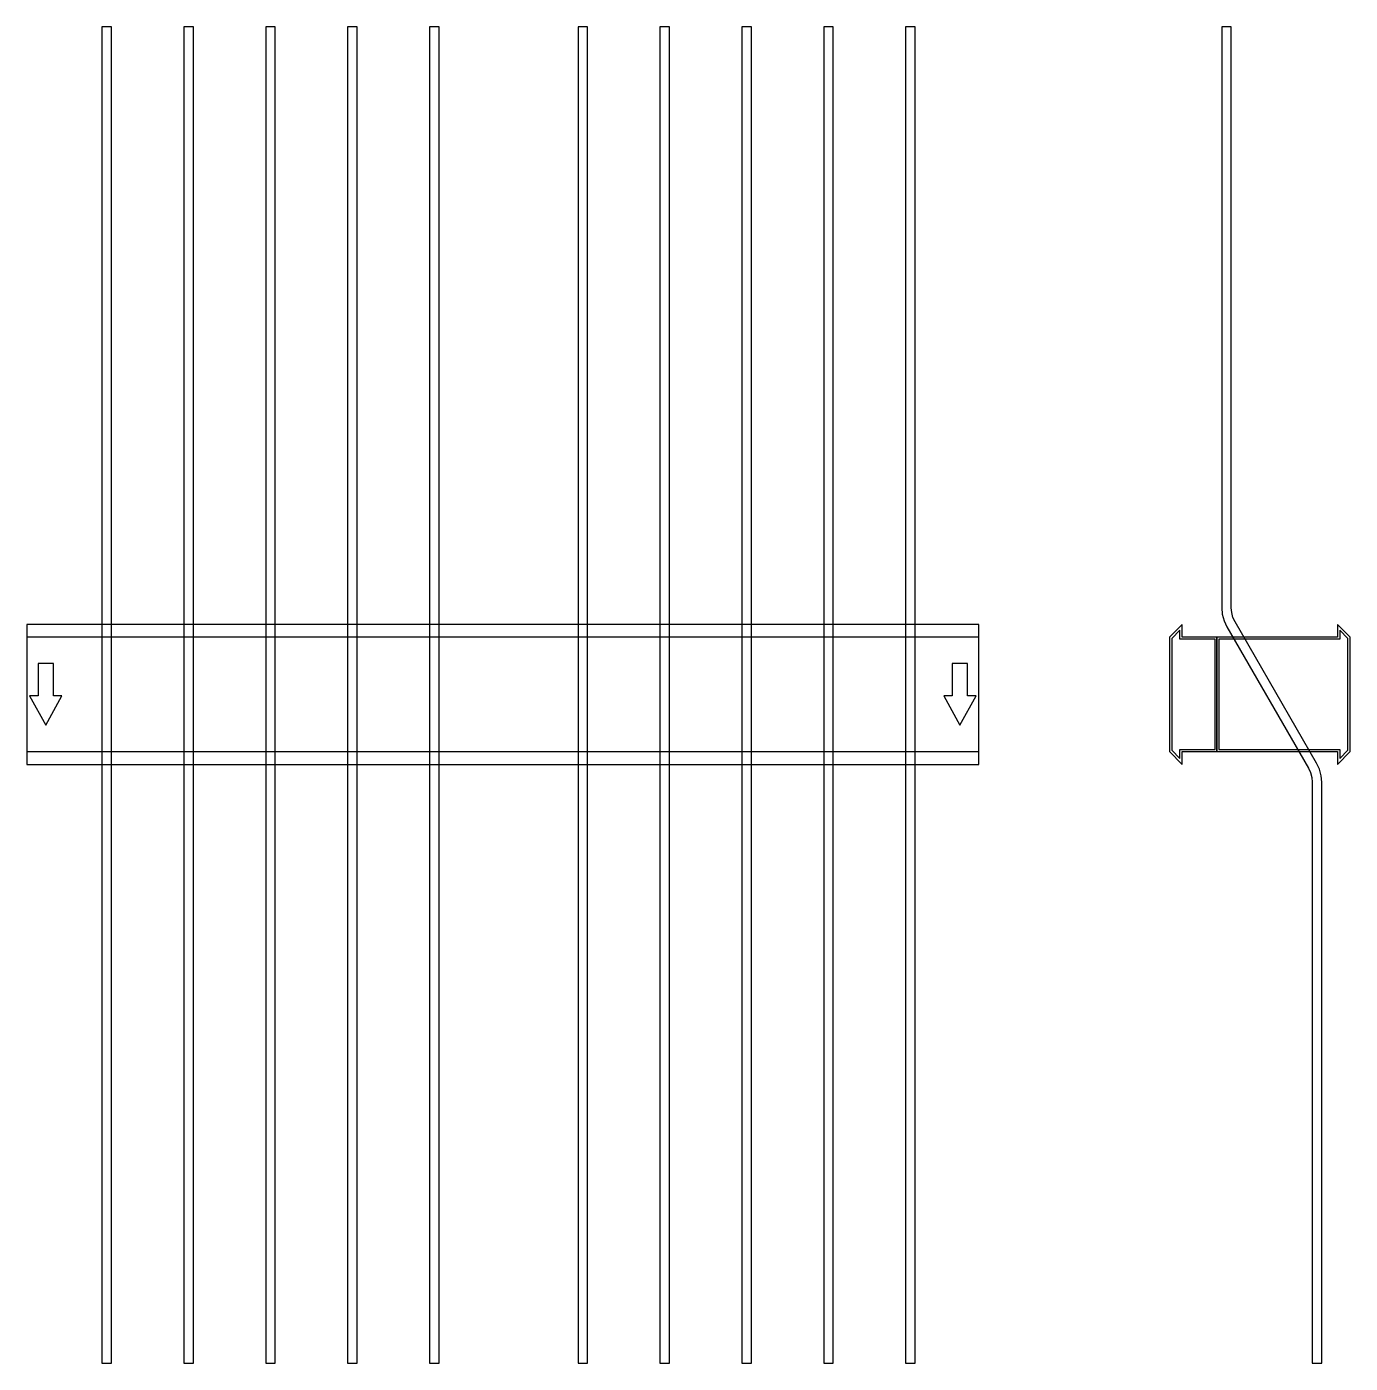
# Model space of a CAD drawing. Extents: x 0 to 1390, y -702 to 701.
import ezdxf

# ---------------------------------------------------------------- set-up
doc = ezdxf.new("R2010")
doc.units = 0
doc.layers.add('Halfen', color=7, linetype='CONTINUOUS')

msp = doc.modelspace()

# ---------------------------------------------------------------- linework, layer by layer
at = {"layer": 'Halfen', "color": 7}
for points in [[(89, -702.262), (89, 700.922), (79, 700.922), (79, -702.262)], [(175, -702.262), (175, 700.922), (165, 700.922), (165, -702.262)], [(261, -702.262), (261, 700.922), (251, 700.922), (251, -702.262)], [(347, -702.262), (347, 700.922), (337, 700.922), (337, -702.262)], [(433, -702.262), (433, 700.922), (423, 700.922), (423, -702.262)], [(589, -702.262), (589, 700.922), (579, 700.922), (579, -702.262)], [(675, -702.262), (675, 700.922), (665, 700.922), (665, -702.262)], [(761, -702.262), (761, 700.922), (751, 700.922), (751, -702.262)], [(847, -702.262), (847, 700.922), (837, 700.922), (837, -702.262)], [(933, -702.262), (933, 700.922), (923, 700.922), (923, -702.262)], [(1360, -702.262), (1360, -92.321), (1359.392, -85.375), (1357.588, -78.64), (1354.641, -72.321), (1269.019, 75.981), (1266.809, 80.72), (1265.456, 85.771), (1265, 90.981), (1265, 161.922), (1265, 700.922), (1255, 700.922), (1255, 161.922), (1255, 90.981), (1255.608, 84.035), (1257.412, 77.3), (1260.359, 70.981), (1345.981, -77.321), (1348.191, -82.06), (1349.544, -87.111), (1350, -92.321), (1350, -702.262)], [(0, -73.5), (1000, -73.5), (1000, 73.5), (0, 73.5)], [(1250, -60), (1250, 60), (1213.5, 60), (1213.5, 73.5), (1200, 60), (1200, -60), (1213.5, -73.5), (1213.5, -60)], [(1390, -60), (1390, 60), (1376.5, 73.5), (1376.5, 60), (1250, 60), (1250, -60), (1376.5, -60), (1376.5, -73.5)], [(0, -60), (1000, -60), (1000, 60), (0, 60)], [(1248, -58), (1248, 58), (1211, 58), (1211, 67.25), (1202.5, 58.75), (1202.5, -58.75), (1211, -67.25), (1211, -58)], [(1387.5, -58.75), (1387.5, 58.75), (1379, 67.25), (1379, 58), (1252, 58), (1252, -58), (1379, -58), (1379, -67.25)], [(20, -32.5), (37, -1.5), (28, -1.5), (28, 32.5), (12, 32.5), (12, -1.5), (3, -1.5)], [(980, -32.5), (997, -1.5), (988, -1.5), (988, 32.5), (972, 32.5), (972, -1.5), (963, -1.5)]]:
    msp.add_lwpolyline(points, close=True, dxfattribs=at)

doc.saveas('drawing.dxf')
